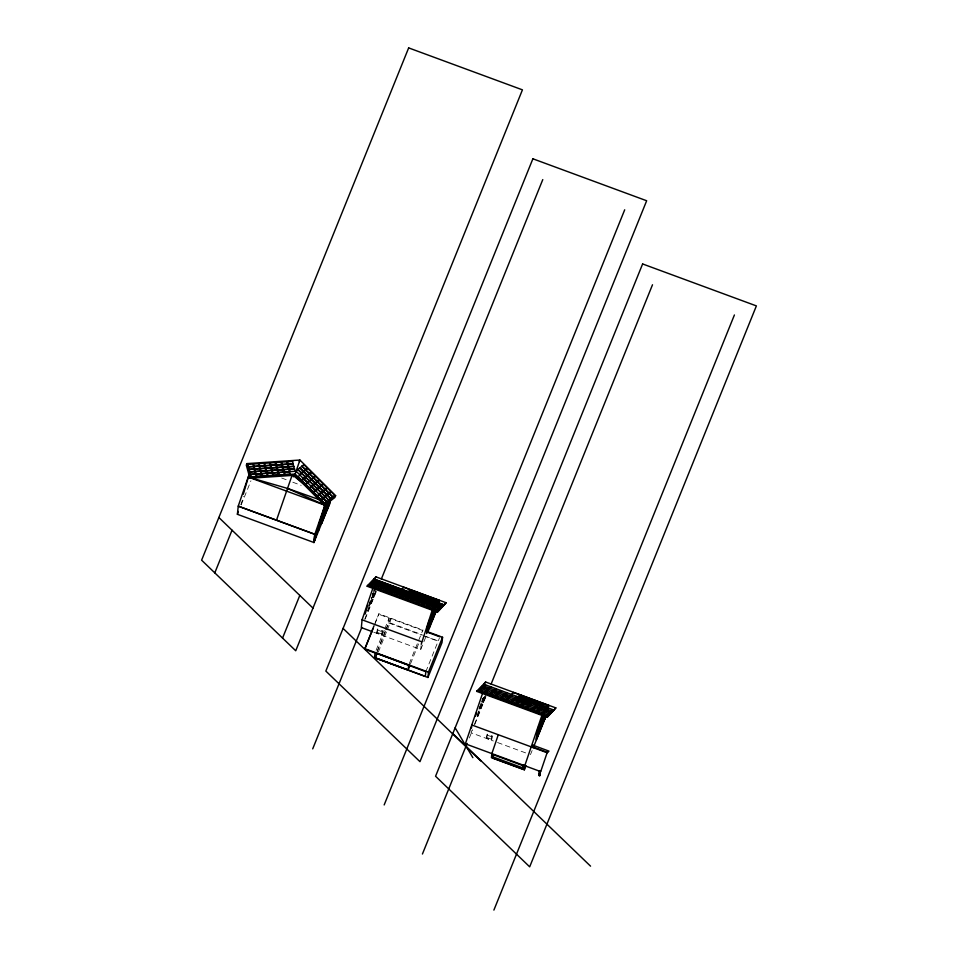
<?xml version="1.0" encoding="UTF-8"?>
<svg xmlns="http://www.w3.org/2000/svg" width="958" height="958" viewBox="0 0 958 958"><rect width="100%" height="100%" fill="white"/><g stroke="black" fill="none" stroke-linecap="round" stroke-linejoin="round"><path stroke-width="0.72" stroke-dasharray="4.79 3.59" d="M376.829 633.226L377.488 628.999L382.41 630.819L382.086 634.184L381.739 635.046L376.829 633.226L377.488 628.999M381.739 635.046L382.41 630.819M373.764 632.196L420.73 649.512L421.101 645.608M486.544 738.39L487.215 734.163L492.125 735.984L491.801 739.348L491.454 740.211L486.544 738.39L487.215 734.163M491.454 740.211L492.125 735.984M370.159 600.75L369.333 603.72M367.992 608.905L371.285 600.762L367.788 610.845L371.105 600.69L368.902 606.127M372.458 595.229L372.674 593.038M372.806 593.529L373.213 595.948L375.201 591.038M371.357 600.187L373.069 594.319M373.213 595.948L373.44 593.756M376.051 589.218L373.716 597.588L374.794 591.565M374.542 624.879L378.865 613.779L423.173 630.125M385.906 629.622L388.613 622.916L389.116 618.09L378.817 614.294M387.295 629.861L390.098 622.928L390.541 618.617L422.682 630.472L422.394 633.346M479.874 705.914L479.048 708.884M480.916 703.292L480.581 706.573L484.281 695.963M477.324 715.937L480.82 705.854L478.054 714.644M482.557 701.663L482.401 698.202L482.557 701.663L477.707 714.069M482.293 700.873L482.94 701.112L483.275 697.831M483.155 702.645C487.766 691.365 477.18 715.698 486.628 694.059M240.805 504.674L243.715 496.436M241.188 504.914L250.948 480.796M373.416 591.206L374.901 587.529M372.183 595.672L373.177 593.218M373.56 592.667L375.536 587.757M368.77 605.157L370.854 601.408M371.345 598.774L374.566 590.811M368.842 605.36L374.817 590.595M373.44 597.481L376.913 588.895M364.687 619.335L375.835 591.745M365.142 619.131L376.35 591.397M375.069 623.167L378.865 613.779M376.111 650.266L384.302 629.993M384.841 628.676L389.116 618.09M377.236 651.081L385.367 630.963M377.081 651.907L385.499 631.106M386.05 629.717L390.541 618.617M378.326 652.063L386.733 631.25M409.234 663.762L422.682 630.472M410.467 663.918L418.874 643.105M420.73 649.512L426.861 634.328M425.819 671.69L439.375 638.172M481.407 702.07L482.904 698.382M479.108 709.183L483.455 698.442M482.94 701.112L484.509 696.729M483.79 699.28L485.778 694.382L485.143 697.735M472.174 730.008L471.061 732.774L493.358 740.989M474.402 724.487L485.55 696.897M469.324 737.995L472.617 729.84M474.857 724.296L486.904 694.155M530.445 754.665L532.121 750.533M390.098 622.928L422.239 634.783M424.861 636.088L438.105 640.974M388.613 622.916L421.472 635.034M422.837 635.537L437.902 641.094M377.141 629.861L382.062 631.669M377.165 632.376L382.086 634.184M486.868 735.025L491.777 736.834M486.892 737.54L491.801 739.348M497.537 742.534L526.337 753.156M281.7 478.018L287.256 480.114M292.813 482.209L301.147 485.347"/><path stroke-width="1.44" d="M373.045 587.625L362.076 619.814L361.334 627.61L372.387 631.681M421.221 644.303L432.429 609.516M471.516 727.972L471.803 724.966L547.114 752.737L548.994 751.12L532.959 745.204L531.594 746.474L547.641 752.449M329.923 500.675L329.612 503.633L313.901 542.503L237.404 514.302L238.243 506.099L248.984 474.833M325.636 503.082L314.835 534.265L313.901 542.503L325.564 503.417M318.511 530.816L318.882 527.235L321.481 520.793L321.11 524.373M365.154 614.03L367.465 605.983M425.939 631.142L442.56 637.262L442.009 642.602L427.915 677.474L374.518 657.787L375.021 652.961L364.723 649.165L373.991 625.849M376.53 653.296L425.819 671.69L425.34 676.336L375.967 658.11L376.53 653.296L408.671 665.151L408.192 669.786M426.801 628.316L429.1 620.88M426.669 633.585L429.519 624.76L427.591 632.208M429.495 620.784L427.088 629.645L429.615 619.598M427.052 632.005L428.861 625.754M434.118 609.647C431.435 615.084 424.43 638.794 433.267 610.845M430.022 619.754L429.256 623.131M429.591 627.227L429.95 623.694L434.369 611.743L433.998 615.264L429.22 627.083L434.369 615.407L434.908 610.641L427.088 629.645M427.915 677.474L428.466 672.133L442.56 637.262M436.106 610.354L434.812 614.317L435.183 610.749M492.795 758.006L493.142 754.641L523.272 765.753L522.924 769.118L492.795 758.006L493.442 754.736M522.924 769.118L523.571 765.849M498.28 734.738L491.861 753.599L491.43 757.718L524.337 769.849L524.768 765.729L542.144 714.68L532.48 711.111M539.246 729.924L536.636 736.367L536.264 739.947L538.875 733.505L538.695 729.721M536.815 734.798L537.175 731.277L539.749 724.919L539.378 728.439L536.815 734.798L544.539 715.71L539.438 727.409L543.833 714.8M536.24 738.45L538.576 730.918M538.947 732.247L539.306 728.727L539.306 732.379L543.964 718.081M539.306 732.379L544.084 720.56L544.443 717.039L539.665 728.858M545.306 716.812L544.539 719.482L544.898 715.901M538.947 775.477L539.45 770.627L540.228 770.915L539.725 775.752L538.947 775.477L539.797 770.663M539.725 775.752L540.575 770.95M314.835 534.265L238.243 506.147L314.751 534.301L313.901 542.503L324.954 505.213L287.532 488.424L248.362 477.108L243.296 494.268M375.967 658.11L408.12 669.965L409.904 665.295M237.404 514.302L238.243 511.44M324.582 505.393L325.157 503.968L295.16 474.042L299.914 460.044L246.936 463.6L246.302 465.181L249.93 478.258L294.669 475.252L324.582 505.393L334.881 497.501L335.623 495.657L299.914 460.044L299.279 461.612M482.76 692.778L465.372 743.827L540.695 771.597L547.114 752.737M367.154 586.248L375.895 576.848L446.129 602.75L437.399 612.138L367.154 586.248L374.123 579.386M437.399 612.138L446.129 602.75M476.868 691.413L485.61 682.012L555.856 707.914L547.114 717.303L476.868 691.413L482.844 685.521M547.114 717.303L555.856 707.914M276.503 520.206L292.274 474.749L289.292 474.761M401.941 589.218L403.797 587.278M408.312 591.565L410.168 589.637M410.91 589.912L408.826 592.523L410.91 589.912L417.281 592.26L415.197 594.87M415.976 595.181L418.059 592.571L424.442 594.918L422.346 597.529L418.526 596.115M422.346 597.529L424.442 594.918M425.232 595.217L423.161 597.78L425.232 595.217L431.603 597.564L429.531 600.127L431.603 597.564M432.8 597.996L432.549 598.714L438.92 601.073L439.171 600.343L432.8 597.996L430.956 599.936M433.256 601.588L437.076 603.001L439.171 600.343M511.632 694.466L513.512 692.442M518.003 696.813L519.883 694.79L513.476 692.538M518.541 697.687L520.625 695.077L526.996 697.424L524.912 700.035L521.092 698.621M524.912 700.035L526.996 697.424M525.702 700.346L527.786 697.735L534.157 700.082L533.917 700.753L532.073 702.693L525.702 700.346L527.786 697.735M532.073 702.693L534.157 700.082M532.876 702.944L534.947 700.382L541.318 702.729L541.102 703.364L534.732 701.016L532.876 702.944L520.457 698.346M534.732 701.016L534.947 700.382M520.302 695.951L548.647 706.226L548.898 705.507L542.527 703.16L540.42 705.818M524.337 769.849L526.002 765.705M249.93 478.258L250.421 477.048L246.936 463.6M214.796 572.86L232.04 530.193M282.55 638.088L299.806 595.421M312.715 748.857L361.789 627.406M381.392 578.919L542.779 179.601M364.723 649.165L372.913 628.903M429.723 622.245L434.501 610.426M426.897 629.717L428.454 625.849M434.812 614.317L436.381 610.462M427.975 631.573L436.333 610.881M384.17 804.936L624.7 209.802M476.689 712.381L475.515 716.177M422.43 854.021L467.121 743.432M491.107 684.084L652.506 284.766M538.815 726.032L537.175 731.277M543.521 714.692L540.12 723.997M523.272 765.753L523.691 764.724M537.654 732.295L536.636 736.367M544.539 719.482L546.096 715.614M533.235 747.767L546.06 716.045M493.885 910.1L734.415 314.966M375.488 577.854L375.895 576.848M485.61 682.012L483.838 684.539M293.316 476.833L294.597 474.258M249.751 474.713L248.362 477.108L324.954 505.213M532.959 745.204L531.259 747.024M415.437 594.199L417.281 592.26M416.215 594.499L418.059 592.571M437.076 603.001L438.92 601.073M520.625 695.077L518.781 697.005L525.152 699.352M541.318 702.729L539.474 704.657L533.103 702.31M542.527 703.16L540.671 705.088L547.042 707.447L548.898 705.507M433.016 607.707L431.866 608.869L427.316 607.192L433.399 601.049L437.95 602.726L433.052 607.647L428.466 606.031M485.538 684.982L479.455 691.113L484.006 692.802L490.089 686.658M488.352 689.293L489.502 688.131L494.244 689.784L495.394 688.622M489.694 688.107L490.843 686.946M494.053 689.808L492.903 690.969L488.293 689.413L484.76 693.089L489.31 694.766L492.843 691.101M496.028 688.85L489.945 694.993L494.496 696.67L500.579 690.538M499.07 693.245L500.232 692.095L504.974 693.736M500.423 692.059L501.573 690.91M506.123 692.586L500.04 698.729L495.49 697.053L499.022 693.376L503.633 694.921M506.758 692.814L500.675 698.957L505.225 700.633L511.309 694.49M512.147 694.801L506.064 700.945L510.614 702.621L512.949 700.25L508.447 698.43M512.997 700.106L516.697 696.478M513.584 700.478L511.249 702.849L515.799 704.525L518.134 702.154L513.632 700.334L515.991 697.891L520.733 699.544L521.882 698.382M516.182 697.867L517.332 696.705M518.182 702.01L520.541 699.568M521.439 699.795L522.589 698.645M527.139 700.322L521.056 706.465L516.506 704.789L520.038 701.112L524.589 702.789M527.774 700.549L521.691 706.693L526.241 708.369L532.325 702.226M530.373 704.789L531.522 703.627L536.264 705.28L537.414 704.118M531.714 703.603L532.864 702.442M536.073 705.304L534.923 706.465L530.313 704.908L526.78 708.585L531.331 710.261L534.863 706.585M538.049 704.346L531.965 710.489L536.516 712.165L542.599 706.022M539.378 709.974L537.031 712.357L541.581 714.033L543.928 711.65L539.414 709.83L541.773 707.399L546.515 709.04L547.665 707.89M541.965 707.363L543.114 706.214M543.964 711.519L546.323 709.076M547.15 709.267L548.299 708.118M551.509 710.98L550.359 712.129L545.809 710.453L546.958 709.303L551.7 710.956L552.85 709.794M303.327 478.389L307.075 475.12L303.71 471.767L301.866 473.288L305.219 476.641M325.157 503.968L335.623 495.657M250.421 477.048L295.16 474.042M289.352 474.905L292.274 474.749L308.548 487.921M287.532 488.424L320.487 500.076M403.761 587.374L410.132 589.721M410.671 590.583L417.041 592.942M417.832 593.241L424.202 595.601M425.017 595.852L431.387 598.199M410.587 590.787L438.656 601.145M373.871 578.967L444.105 604.869M408.551 592.08L438.848 603.253M407.976 592.164L412.12 593.685M417.64 595.732L435.603 602.342M405.821 592.475L401.27 590.799L402.432 589.637L406.982 591.326L400.899 597.469L396.337 595.78L399.869 592.116L404.42 593.792M406.455 592.703L411.006 594.379M432.25 602.211L436.8 603.887M405.629 592.511L401.079 590.823L399.929 591.984L404.48 593.661M406.264 592.727L410.814 594.415M432.046 602.235L436.609 603.911M373.333 582.153L377.883 583.829L379.033 582.68L374.482 581.003L372.123 583.434L376.674 585.122M378.626 584.129L383.176 585.805M383.811 586.033L388.361 587.709L389.511 586.559L384.96 584.883L382.601 587.314L387.152 588.99M389.355 588.08L393.906 589.757M409.665 595.565L405.114 593.888L409.617 595.696M410.371 595.816L414.922 597.493L410.311 595.948M420.646 599.624L425.196 601.301M425.831 601.528L430.381 603.205L431.531 602.043L426.981 600.367L424.622 602.81L429.172 604.486M430.896 603.384L435.447 605.073M436.082 605.3L440.632 606.977M373.273 582.284L377.823 583.961L374.291 587.637L369.74 585.961L372.075 583.578L376.626 585.254M378.578 584.26L383.128 585.937M383.763 586.164L388.313 587.841L384.781 591.517L380.23 589.841L382.565 587.458L387.116 589.134M389.295 588.212L393.846 589.889M420.586 599.744L425.136 601.42M425.771 601.648L430.322 603.336L426.789 607.001L422.239 605.324L424.586 602.953L429.136 604.63M430.849 603.516L435.399 605.193M436.034 605.42L440.584 607.097M393.331 591.278L397.881 592.954M398.72 593.265L403.27 594.942M403.905 595.169L408.455 596.846M414.347 599.013L418.897 600.69M429.687 604.678L434.249 606.354M393.295 591.409L397.845 593.098M398.684 593.409L403.234 595.086M403.869 595.313L408.419 596.99M414.311 599.145L418.862 600.822M429.651 604.809L434.202 606.498M370.89 584.799L375.476 586.416M376.195 586.775L380.781 588.392M381.38 588.679L385.966 590.296M386.912 590.727L391.511 592.343M392.097 592.631L396.696 594.247M397.498 594.631L402.085 596.247M402.683 596.535L407.27 598.151M407.94 598.463L412.527 600.079M413.126 600.367L417.712 601.983M418.203 602.271L422.801 603.875M423.4 604.175L427.986 605.779M433.651 607.935L438.237 609.551M367.429 585.434L437.674 611.336M426.657 631.945L439.914 636.83M362.076 619.814L421.472 641.704M520.398 695.748L526.768 698.095M527.547 698.406L533.917 700.753M525.93 699.663L532.301 702.01M483.586 684.132L553.82 710.034M518.266 697.244L538.923 704.86M541.677 705.866L545.809 707.399M541.174 705.986L545.318 707.507M534.157 703.411L537.977 704.825M541.689 706.285L545.521 707.699M484.197 686.156L488.939 687.808M494.687 690.035L499.429 691.688M505.417 693.999L510.159 695.64M510.806 695.987L515.548 697.64M525.99 701.472L521.248 699.819L520.098 700.981L524.649 702.657M526.433 701.735L531.175 703.376M536.708 705.531L541.45 707.184M483.048 687.317L487.598 688.994M498.088 692.874L493.538 691.197L498.028 693.005M504.255 695.149L508.818 696.825M514.841 699.053L519.392 700.729M525.283 702.885L529.834 704.561M535.558 706.693L540.108 708.369M540.623 708.549L545.174 710.225M482.988 687.449L487.538 689.125M504.207 695.28L508.758 696.957M509.596 697.268L514.207 698.825M514.781 699.172L519.332 700.861M525.224 703.016L529.774 704.693M535.498 706.812L540.049 708.489M540.563 708.68L545.114 710.357M481.838 688.598L486.353 690.419M487.143 690.574L491.658 692.395M492.328 692.478L496.843 694.299M497.873 694.526L502.375 696.346M503.058 696.43L507.56 698.25M518.889 702.262L523.391 704.082M524.074 704.166L528.577 705.986M529.163 706.07L533.666 707.89M534.348 707.974L538.851 709.794M544.599 711.746L549.114 713.554M480.605 689.964L485.203 691.58M485.91 691.939L490.496 693.556M491.095 693.843L495.681 695.46M496.639 695.891L501.226 697.508M501.824 697.795L506.411 699.412M507.213 699.795L511.8 701.4M512.398 701.699L516.985 703.316M517.655 703.627L522.242 705.244M522.84 705.531L527.427 707.148M527.93 707.423L532.516 709.04M533.115 709.327L537.701 710.944M538.18 711.195L542.767 712.812M543.366 713.099L547.964 714.716M364.77 648.65L428.466 672.133M477.156 690.598L547.389 716.5M488.281 694.813L500.711 699.4M508.997 702.454L518.673 706.022M522.817 707.555L526.96 709.076M493.214 756.988L523.343 768.088M539.426 774.303L540.204 774.579M452.811 733.565L590.559 866.164M343.084 628.412L480.844 760.999M218.867 517.512L312.979 608.102M297.986 469.408L301.351 472.761L303.195 471.24L299.83 467.887L296.082 471.156L299.447 474.509L301.303 472.977L297.938 469.624M309.745 481.156L313.098 484.509L314.954 482.988L311.589 479.635L305.913 484.509L309.266 487.861L313.062 484.724L309.697 481.371M313.733 485.119L317.086 488.472L318.942 486.951L315.577 483.598L309.901 488.472L313.254 491.825L317.05 488.688L313.685 485.335M305.171 476.856L301.818 473.503L298.034 476.653L301.387 480.006L303.243 478.473L299.962 475.036M303.997 479.036L307.35 482.389L303.914 479.132M311.829 486.856L315.194 490.209M319.589 494.591L322.954 497.944M323.433 498.411L326.798 501.764M307.841 482.892L311.122 486.341M311.745 486.951L315.11 490.304M315.733 490.759L319.014 494.208M319.505 494.687L322.87 498.04M323.349 498.507L326.714 501.86M455.134 727.817L472.857 757.658M319.553 522.194L319.182 525.726L321.756 519.368L322.127 515.835L319.553 522.194M322.092 519.787L321.732 523.319L326.51 511.5L326.87 507.968L322.092 519.787M322.595 514.949L322.223 518.482L327.001 506.662L327.373 503.13L322.595 514.949M327.42 506.878L327.049 510.458L329.648 504.016L330.019 500.435L327.42 506.878M408.659 47.9L201.611 560.179L295.735 650.769L522.433 89.848L408.659 47.9M532.888 158.788L325.84 671.079L419.963 761.67L646.662 200.749L532.888 158.788M642.614 263.953L435.567 776.243L529.678 866.834L756.389 305.901L642.614 263.953M375.823 579.818L374.674 580.967L379.224 582.656L380.374 581.494L375.823 579.818M379.775 582.967L377.416 585.41L381.967 587.086L384.326 584.655L379.775 582.967M377.38 585.554L375.045 587.925L379.596 589.613L381.931 587.23L377.38 585.554M381.128 581.793L379.967 582.943L384.529 584.62L385.679 583.47L381.128 581.793M386.314 583.697L385.164 584.847L389.714 586.524L390.864 585.374L386.314 583.697M390.505 586.931L388.146 589.374L392.696 591.05L395.055 588.607L390.505 586.931M388.11 589.505L385.763 591.888L390.313 593.565L392.66 591.182L388.11 589.505M391.846 585.745L390.696 586.895L395.247 588.583L396.396 587.422L391.846 585.745M395.69 588.835L394.54 589.984L399.091 591.673L400.24 590.511L395.69 588.835M394.48 590.116L390.948 593.792L395.498 595.469L399.031 591.793L394.48 590.116M397.031 587.649L395.882 588.811L400.432 590.487L401.582 589.326L397.031 587.649M407.617 591.553L401.534 597.684L406.084 599.373L412.168 593.23L407.617 591.553M411.521 594.667L409.162 597.109L413.712 598.786L416.071 596.343L411.521 594.667M409.126 597.241L406.779 599.624L411.341 601.301L413.676 598.918L409.126 597.241M412.874 593.481L411.712 594.631L416.263 596.319L417.425 595.158L412.874 593.481M416.706 596.571L415.556 597.72L420.107 599.397L421.257 598.247L416.706 596.571M415.497 597.852L411.976 601.528L416.526 603.205L420.059 599.528L415.497 597.852M418.059 595.385L416.898 596.535L421.448 598.223L422.61 597.062L418.059 595.385M421.795 598.463L419.436 600.906L423.987 602.582L426.346 600.139L421.795 598.463M419.4 601.049L417.053 603.42L421.604 605.097L423.951 602.726L419.4 601.049M423.137 597.277L421.987 598.439L426.538 600.115L427.687 598.954L423.137 597.277M428.322 599.181L427.172 600.343L431.723 602.019L432.872 600.858L428.322 599.181M437.231 604.139L434.872 606.582L439.435 608.258L441.794 605.815L437.231 604.139M434.836 606.713L432.501 609.096L437.052 610.773L439.387 608.402L434.836 606.713M438.584 602.953L437.435 604.115L441.985 605.791L443.135 604.63L438.584 602.953M545.749 710.585L542.216 714.261L546.767 715.937L550.299 712.261L545.749 710.585M301.854 466.259L300.01 467.779L303.363 471.132L305.219 469.612L301.854 466.259M303.854 464.606L301.998 466.127L305.363 469.48L307.207 467.959L303.854 464.606M305.734 470.139L303.89 471.659L307.243 475.012L309.099 473.491L305.734 470.139M307.722 468.486L305.877 470.007L309.242 473.36L311.087 471.839L307.722 468.486M307.746 475.779L305.889 477.3L309.254 480.653L311.099 479.132L307.746 475.779M305.841 477.515L302.057 480.653L305.422 484.006L309.206 480.868L305.841 477.515M309.769 474.15L307.913 475.671L311.278 479.024L313.122 477.503L309.769 474.15M311.757 472.498L309.901 474.018L313.266 477.371L315.122 475.851L311.757 472.498M313.613 477.994L311.769 479.527L315.122 482.88L316.978 481.347L313.613 477.994M315.613 476.354L313.757 477.874L317.122 481.227L318.966 479.707L315.613 476.354M317.601 481.958L315.757 483.491L319.11 486.844L320.966 485.311L317.601 481.958M319.601 480.317L317.745 481.838L321.11 485.191L322.954 483.67L319.601 480.317M319.481 487.502L317.637 489.023L321.002 492.376L322.846 490.855L319.481 487.502M321.505 485.874L319.661 487.394L323.026 490.747L324.87 489.227L321.505 485.874M323.505 484.221L321.649 485.742L325.013 489.095L326.858 487.574L323.505 484.221M317.589 489.239L313.805 492.376L317.17 495.729L320.954 492.592L317.589 489.239M323.337 491.334L321.493 492.855L324.846 496.208L326.702 494.687L323.337 491.334M325.361 489.706L323.517 491.226L326.87 494.579L328.726 493.059L325.361 489.706M327.361 488.053L325.504 489.574L328.869 492.927L330.714 491.406L327.361 488.053M321.445 493.071L317.661 496.208L321.014 499.561L324.81 496.424L321.445 493.071M327.181 495.154L325.325 496.675L328.69 500.028L330.546 498.507L327.181 495.154M329.205 493.526L327.349 495.046L330.714 498.399L332.57 496.879L329.205 493.526M331.193 491.873L329.348 493.394L332.701 496.747L334.558 495.226L331.193 491.873M325.277 496.891L321.493 500.028L324.858 503.381L328.642 500.244L325.277 496.891M252.852 464.055L248.002 464.391L248.613 466.69L253.463 466.366L252.852 464.055M258.444 463.672L253.595 463.995L254.205 466.306L259.055 465.971L258.444 463.672M263.941 463.301L259.091 463.624L259.702 465.935L264.552 465.612L263.941 463.301M269.581 462.93L264.731 463.253L265.33 465.564L270.18 465.229L269.581 462.93M286.729 461.756L281.88 462.079L282.478 464.391L287.328 464.067L286.729 461.756M292.561 461.385L287.711 461.708L288.31 464.019L293.16 463.696L292.561 461.385M275.174 462.558L270.324 462.882L270.934 465.193L275.784 464.87L275.174 462.558M280.91 462.187L276.06 462.51L276.67 464.822L281.52 464.498L280.91 462.187M253.415 466.618L248.565 466.941L249.176 469.252L254.026 468.929L253.415 466.618M259.007 466.223L254.157 466.558L254.768 468.857L259.618 468.534L259.007 466.223M264.504 465.863L259.654 466.187L260.265 468.498L265.115 468.175L264.504 465.863M270.144 465.48L265.294 465.816L265.893 468.115L270.743 467.791L270.144 465.48M275.736 465.121L270.886 465.444L271.497 467.755L276.347 467.432L275.736 465.121M287.292 464.319L282.442 464.642L283.041 466.953L287.891 466.63L287.292 464.319M293.112 463.947L288.262 464.271L288.873 466.582L293.723 466.259L293.112 463.947M281.472 464.75L276.623 465.073L277.233 467.384L282.083 467.061L281.472 464.75M254.098 469.157L249.248 469.48L249.858 471.791L254.708 471.456L254.098 469.157M259.69 468.761L254.84 469.085L255.451 471.396L260.301 471.073L259.69 468.761M265.186 468.39L260.337 468.713L260.947 471.025L265.797 470.701L265.186 468.39M270.827 468.019L265.977 468.342L266.575 470.653L271.425 470.33L270.827 468.019M276.419 467.648L271.569 467.983L272.18 470.282L277.03 469.959L276.419 467.648M282.155 467.276L277.305 467.612L277.916 469.911L282.766 469.588L282.155 467.276M287.975 466.845L283.125 467.169L283.724 469.48L288.574 469.157L287.975 466.845M293.795 466.474L288.957 466.809L289.555 469.109L294.405 468.785L293.795 466.474M254.828 471.647L249.978 471.983L250.589 474.282L255.439 473.959L254.828 471.647M260.408 471.264L255.558 471.587L256.169 473.899L261.019 473.563L260.408 471.264M265.917 470.893L261.067 471.216L261.666 473.527L266.516 473.204L265.917 470.893M271.545 470.522L266.695 470.845L267.306 473.156L272.156 472.821L271.545 470.522M277.149 470.15L272.3 470.474L272.898 472.785L277.748 472.462L277.149 470.15M282.885 469.779L278.036 470.103L278.634 472.414L283.484 472.09L282.885 469.779M288.693 469.348L283.843 469.671L284.454 471.983L289.304 471.659L288.693 469.348M294.525 468.977L289.675 469.312L290.286 471.611L295.136 471.288L294.525 468.977M255.618 474.15L250.768 474.473L251.379 476.785L256.229 476.449L255.618 474.15M261.199 473.755L256.349 474.078L256.96 476.389L261.809 476.066L261.199 473.755M266.707 473.384L261.857 473.707L262.456 476.018L267.306 475.695L266.707 473.384M272.335 473.012L267.486 473.336L268.096 475.647L272.946 475.324L272.335 473.012M277.94 472.641L273.09 472.977L273.689 475.276L278.538 474.952L277.94 472.641M283.664 472.27L278.814 472.605L279.425 474.905L284.275 474.581L283.664 472.27M289.484 471.839L284.634 472.162L285.245 474.473L290.094 474.15L289.484 471.839"/></g></svg>
